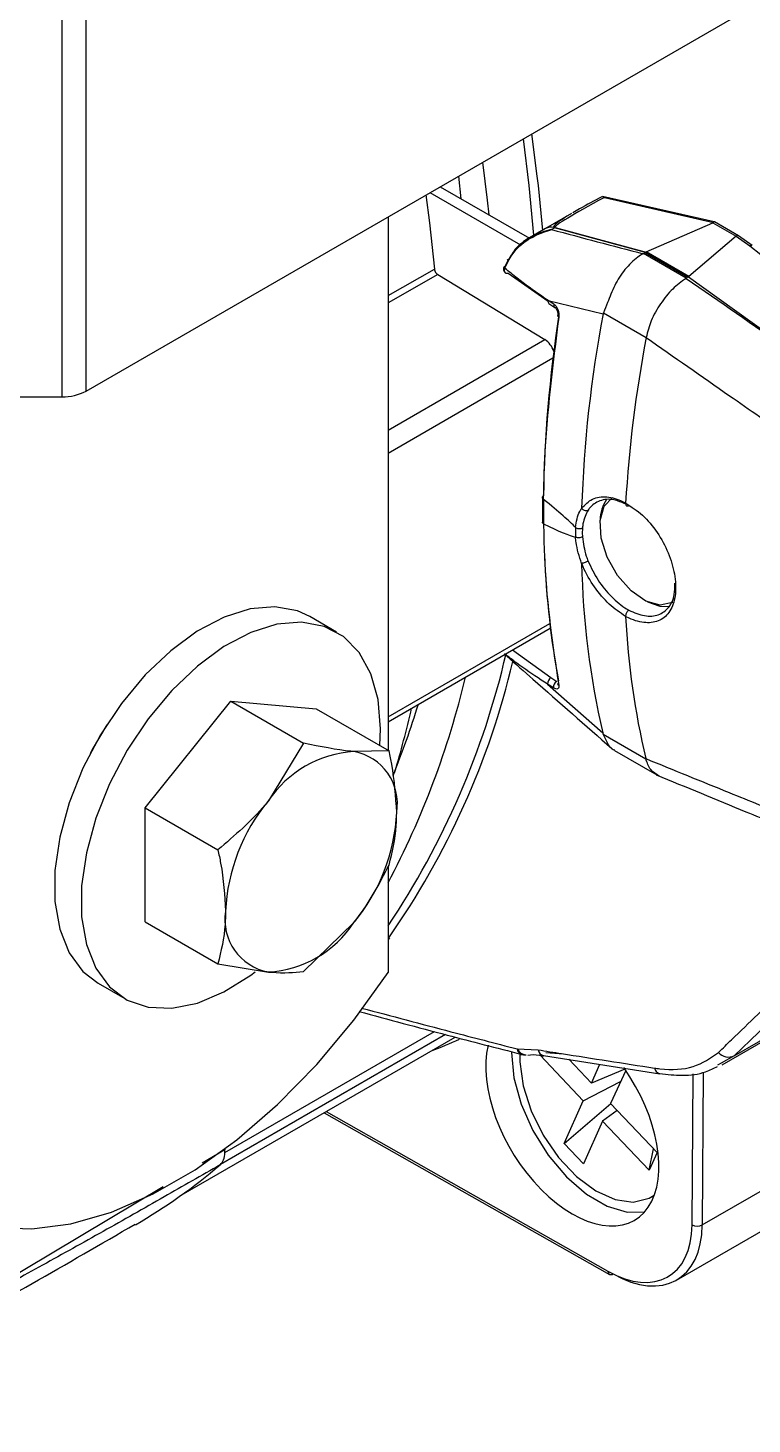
# Model space of a CAD drawing. Extents: x 7 to 135, y 3 to 97.
# Drawn here: x 18.203 to 19.699, y 6.406 to 9.292 of the extents above; entities that cross this region are included whole.
import ezdxf

# ---------------------------------------------------------------- set-up
doc = ezdxf.new("R2010")
doc.units = 0
doc.header["$MEASUREMENT"] = 0
doc.layers.add('OBJECT', color=7, linetype='CONTINUOUS')

msp = doc.modelspace()

# ---------------------------------------------------------------- linework, layer by layer
at = {"layer": 'OBJECT'}
for p, q in [((18.2735, 8.5294), (18.2735, 14.0615)), ((18.323, 8.5412), (18.323, 14.0733)), ((18.323, 8.5412), (20.5187, 9.8088)), ((19.2436, 9.0727), (19.2546, 8.9854)), ((19.0922, 8.9853), (19.0976, 8.9389)), ((19.0336, 8.9514), (19.2205, 8.8433)), ((19.0548, 8.9637), (19.2391, 8.857)), ((19.3875, 8.9424), (19.3908, 8.9436)), ((19.621, 8.8909), (19.3903, 8.9437)), ((19.3938, 8.9415), (19.6191, 8.8898)), ((18.9471, 8.9015), (18.9471, 7.7984)), ((19.326, 8.9081), (19.2724, 8.8771)), ((19.4805, 8.8288), (19.6183, 8.8893)), ((19.6183, 8.8893), (19.6661, 8.8616)), ((19.6708, 8.8621), (19.6211, 8.8908)), ((19.2724, 8.8771), (19.2393, 8.858)), ((19.2849, 8.875), (19.2909, 8.8785)), ((19.4787, 8.8279), (19.2909, 8.8785)), ((19.292, 8.8791), (19.4799, 8.8285)), ((19.6661, 8.8616), (19.5685, 8.7778)), ((19.6663, 8.8617), (19.6942, 8.8416)), ((19.6989, 8.8418), (19.671, 8.8619)), ((19.6942, 8.8416), (19.9678, 8.6256)), ((19.1951, 8.8123), (19.1883, 8.7977)), ((19.1884, 8.7951), (19.1957, 8.8111)), ((19.4745, 8.8255), (19.4782, 8.8276)), ((19.5629, 8.7743), (19.4745, 8.8255)), ((19.4782, 8.8276), (19.5665, 8.7764)), ((19.4799, 8.8285), (19.4787, 8.8279)), ((19.5685, 8.7778), (19.4805, 8.8288)), ((18.9471, 8.7386), (19.0428, 8.7931)), ((19.0496, 8.7819), (18.9471, 8.7235)), ((19.0496, 8.7819), (19.2708, 8.6476)), ((19.1949, 8.7852), (19.2775, 8.7269)), ((19.5665, 8.7764), (19.5629, 8.7743)), ((19.7717, 8.63), (19.5677, 8.777)), ((19.2775, 8.7284), (19.3915, 8.7007)), ((19.2897, 8.7206), (19.2775, 8.7284)), ((19.2794, 8.7219), (19.2916, 8.7142)), ((19.3915, 8.7007), (19.3923, 8.703)), ((19.3923, 8.703), (19.4804, 8.652)), ((18.9471, 8.4607), (19.2708, 8.6476)), ((19.4804, 8.652), (19.4803, 8.6519)), ((19.2875, 8.6089), (18.9471, 8.4124)), ((17.669, 8.5294), (18.2735, 8.5294)), ((19.2658, 8.3211), (19.2657, 8.2704)), ((19.2683, 8.3173), (19.2684, 8.3173)), ((19.2683, 8.3173), (19.2683, 8.2665)), ((19.4379, 8.3094), (19.4379, 8.3094)), ((19.2683, 8.2665), (19.2683, 8.2665)), ((19.3342, 8.2593), (19.3342, 8.2593)), ((19.3342, 8.2394), (19.3342, 8.2394)), ((18.8406, 8.0431), (18.7854, 8.075)), ((18.9471, 7.8681), (19.2811, 8.0609)), ((18.9471, 7.8579), (19.2822, 8.0514)), ((19.4376, 8.0754), (19.4376, 8.0754)), ((19.1886, 7.9974), (19.1928, 7.9933)), ((19.2041, 8.0063), (19.2836, 7.9491)), ((19.2836, 7.9491), (19.2957, 7.9412)), ((19.2767, 7.9356), (19.3906, 7.8345)), ((19.2888, 7.9277), (19.2767, 7.9356)), ((18.445, 7.6801), (18.6218, 7.9)), ((18.6218, 7.9), (18.7722, 7.8132)), ((18.6218, 7.9), (18.7986, 7.8842)), ((18.7986, 7.8842), (18.949, 7.7973)), ((19.3906, 7.8345), (19.3914, 7.8323)), ((19.3914, 7.8323), (19.4794, 7.7814)), ((18.7722, 7.8132), (18.6996, 7.6941)), ((18.949, 7.7973), (18.8764, 7.7961)), ((19.4151, 7.7985), (19.502, 7.7482)), ((19.4794, 7.7814), (19.4794, 7.7815)), ((18.445, 7.6801), (18.5954, 7.5932)), ((18.445, 7.4443), (18.445, 7.6801)), ((18.9471, 7.5585), (18.9471, 7.3395)), ((18.445, 7.4443), (18.5954, 7.3575)), ((18.7722, 7.3417), (18.8764, 7.4426)), ((18.9487, 7.4114), (18.9471, 7.4115)), ((18.9498, 7.4112), (18.9471, 7.4074)), ((18.9487, 7.4114), (18.9498, 7.4112)), ((18.5954, 7.3575), (18.6996, 7.3405)), ((18.3479, 7.3172), (18.4031, 7.2854)), ((19.5961, 6.8181), (20.4397, 7.3051)), ((19.824, 7.3229), (19.6621, 7.1671)), ((19.6621, 7.1671), (19.8952, 7.3017)), ((19.6376, 7.1487), (19.8998, 7.3001)), ((18.6097, 6.9671), (19.043, 7.2172)), ((19.5431, 6.7037), (20.4653, 7.2361)), ((18.5197, 6.8791), (19.0857, 7.2059)), ((19.0655, 7.2112), (18.6009, 6.9429)), ((19.2138, 7.1815), (19.2569, 7.1797)), ((19.3504, 7.0741), (19.261, 7.1686)), ((19.2683, 7.1681), (19.5088, 7.1303)), ((19.2729, 7.1741), (19.3095, 7.1713)), ((19.3202, 7.16), (19.367, 7.1106)), ((19.6621, 7.1671), (19.6355, 7.1524)), ((19.367, 7.1106), (19.3847, 7.1498)), ((19.4361, 7.1399), (19.367, 7.1106)), ((19.4379, 7.1372), (19.4068, 7.0685)), ((19.5087, 7.1299), (19.5081, 7.13)), ((19.575, 6.8181), (19.5771, 7.1303)), ((19.5982, 7.1335), (19.5961, 6.8181)), ((19.6355, 7.1524), (19.6273, 7.1478)), ((19.3504, 7.0741), (19.4274, 7.1139)), ((19.3106, 6.9862), (19.3504, 7.0741)), ((18.8146, 7.0494), (19.4044, 6.7155)), ((18.819, 7.0519), (19.4013, 6.7223)), ((19.3106, 6.9862), (19.4069, 7.0687)), ((19.4203, 7.0543), (19.3903, 7.032)), ((19.4068, 7.0685), (19.5028, 6.9671)), ((19.3903, 7.032), (19.3505, 6.9441)), ((19.4863, 6.9306), (19.3903, 7.032)), ((19.3505, 6.9441), (19.3106, 6.9862)), ((18.6095, 6.9731), (18.5627, 6.9451)), ((18.6094, 6.9743), (18.6095, 6.9731)), ((19.4863, 6.9306), (19.4955, 6.9749)), ((19.5028, 6.9671), (19.4863, 6.9306)), ((18.482, 6.8967), (17.9854, 6.5991)), ((19.4916, 6.8756), (19.4969, 6.8787))]:
    msp.add_line(p, q, dxfattribs=at)
at = {"layer": 'OBJECT', "flags": 128}
for points in [[(19.2484, 8.8633), (19.2385, 8.966), (19.2266, 9.0628)], [(19.1557, 8.9053), (19.1524, 8.9355), (19.1425, 9.0143)], [(19.2546, 8.9854), (19.2568, 8.9663), (19.2658, 8.8734)], [(19.0253, 8.9466), (19.0325, 8.8893), (19.0428, 8.7931)], [(19.1957, 8.8111), (19.1947, 8.8117), (19.194, 8.8122), (19.1935, 8.8125), (19.1933, 8.8128), (19.1934, 8.8129), (19.1937, 8.8128), (19.1943, 8.8126), (19.1951, 8.8123)], [(19.1884, 8.7951), (19.1874, 8.7957), (19.1867, 8.7964), (19.1862, 8.7969), (19.1861, 8.7973), (19.1861, 8.7974)], [(19.3003, 8.6939), (19.2992, 8.6947), (19.2984, 8.6955), (19.2979, 8.6963), (19.2977, 8.6971), (19.2977, 8.6975)], [(19.5355, 8.1045), (19.5346, 8.104), (19.5093, 8.0987), (19.4795, 8.1072), (19.449, 8.1284), (19.4213, 8.1598), (19.3999, 8.1976), (19.3873, 8.2372), (19.3851, 8.2738), (19.3934, 8.3031), (19.4105, 8.321)], [(18.7854, 8.075), (18.7596, 8.0867), (18.7133, 8.0953), (18.6623, 8.091), (18.6082, 8.0741), (18.5528, 8.045), (18.4978, 8.0046), (18.4451, 7.9544), (18.3962, 7.8958), (18.3529, 7.8309), (18.3164, 7.7616), (18.2879, 7.6902), (18.2685, 7.619), (18.2586, 7.5502), (18.2586, 7.4862), (18.2685, 7.4289), (18.2879, 7.3802), (18.3164, 7.3416), (18.3479, 7.3172)], [(19.4829, 8.1056), (19.5085, 8.0965), (19.5293, 8.0962)], [(18.9298, 7.8084), (18.9312, 7.8428), (18.9262, 7.9038), (18.9115, 7.957), (18.8874, 8.0008), (18.8548, 8.0338), (18.8147, 8.0549), (18.7684, 8.0635), (18.7174, 8.0592), (18.6634, 8.0422), (18.6079, 8.0131), (18.553, 7.9728), (18.5002, 7.9226), (18.4514, 7.864), (18.408, 7.799), (18.3715, 7.7297), (18.3431, 7.6583), (18.3236, 7.5871), (18.3137, 7.5184), (18.3137, 7.4544), (18.3236, 7.3971), (18.3431, 7.3483), (18.3715, 7.3098), (18.408, 7.2826), (18.4514, 7.2677), (18.5002, 7.2656), (18.553, 7.2762), (18.6079, 7.2994), (18.6634, 7.3342), (18.6721, 7.3408)], [(18.3657, 7.8517), (18.3354, 7.8001), (18.3314, 7.7923)], [(18.0632, 6.8293), (18.1341, 6.8125), (18.2106, 6.8094), (18.2915, 6.8201), (18.3757, 6.8443), (18.4618, 6.8818), (18.5485, 6.9318), (18.6346, 6.9938), (18.7188, 7.0667), (18.7997, 7.1495), (18.8762, 7.2409), (18.9471, 7.3395)], [(19.2019, 7.1739), (19.2069, 7.1221), (19.2219, 7.0674), (19.246, 7.0129), (19.2778, 6.9618), (19.3155, 6.917), (19.3569, 6.8813), (19.3995, 6.8565), (19.4409, 6.8443), (19.4774, 6.845)], [(19.219, 7.1724), (19.219, 7.1548), (19.2259, 7.1053), (19.2423, 7.0536), (19.2674, 7.0031), (19.2994, 6.9568), (19.3364, 6.9177), (19.3761, 6.8883), (19.4159, 6.8703), (19.4533, 6.865), (19.4861, 6.8727), (19.4971, 6.8791)]]:
    msp.add_lwpolyline(points, dxfattribs=at)
at = {"layer": 'OBJECT'}
for centre, radius, start, end in [((19.2836, 8.8567), 0.0233, 75.8897, 118.8716), ((19.2955, 8.8478), 0.0321, 97.1666, 101.1343), ((19.3021, 8.859), 0.0225, 116.7561, 120.0124), ((19.1953, 8.7936), 0.01, 157.3299, 231.6213), ((19.1874, 8.7958), 0.00209, 65.0533, 127.5451), ((19.1948, 8.7909), 0.00767, 146.7149, 221.8219), ((19.1925, 8.7905), 0.0058, 234.5763, 295.161), ((19.2831, 8.7265), 0.00588, 161.5705, 230.892), ((19.2952, 8.7187), 0.00585, 161.4544, 231.9263), ((21.8997, 8.2192), 2.554, 169.1348, 178.1994), ((19.2449, 8.6087), 0.0467, 18.0389, 56.2941), ((22.0437, 8.1603), 2.6101, 169.1447, 176.7253), ((18.2755, 8.6304), 0.101, 268.8559, 298.0402), ((19.464, 8.2738), 0.0789, 146.4809, 179.2264), ((21.0559, 8.2202), 1.7094, 181.1875, 193.039), ((21.0976, 8.1613), 1.6622, 182.9643, 193.209), ((17.5294, 8.3842), 1.7057, 326.2169, 346.9384), ((17.5754, 8.3707), 1.6752, 325.0631, 346.594), ((17.3568, 8.3648), 1.7985, 332.1567, 346.6726), ((19.2907, 7.9369), 0.0141, 120.2847, 185.4271), ((19.3028, 7.9291), 0.0141, 120.2852, 185.4241), ((19.3024, 7.938), 0.0056, 191.4588, 238.4322), ((17.3022, 8.4163), 1.7855, 337.9652, 342.9941), ((16.9917, 8.345), 2.0559, 343.2408, 347.0998), ((18.89, 7.5684), 0.2282, 93.4295, 146.5651), ((18.8563, 7.6881), 0.1099, 350.7481, 79.4532), ((18.9945, 7.4486), 0.3837, 140.2279, 177.3607), ((18.5815, 7.688), 0.3837, 320.2279, 357.3607), ((18.7197, 7.4486), 0.1099, 170.7481, 259.4532), ((18.686, 7.5683), 0.2282, 273.4295, 326.5651), ((19.2266, 7.1823), 0.0129, 183.5417, 250.2531), ((19.2323, 7.1897), 0.0202, 203.6769, 269.4764), ((19.2295, 7.1993), 0.03, 255.4439, 274.8962), ((19.2721, 7.1828), 0.0156, 191.7117, 255.6063), ((19.6507, 7.1934), 0.0287, 222.3474, 293.5438), ((19.513, 7.1452), 0.0159, 191.2679, 252.2853), ((17.8363, 7.8373), 1.1769, 300.0133, 310.478), ((19.5855, 6.8379), 0.0225, 241.9921, 297.9153), ((19.4087, 6.7216), 0.00739, 174.7531, 234.668), ((19.4074, 6.7222), 0.00726, 245.6708, 307.0537)]:
    msp.add_arc(centre, radius, start, end, dxfattribs=at)
for centre, major_axis, ratio, start_param, end_param in [((19.7002, 9.0848), (0.4086, 0.2053), 0.030932, 2.402897, 3.123561), ((19.7045, 9.0573), (0.4155, 0.1775), 0.058278, 2.689689, 3.16282), ((19.5916, 8.8963), (0.0277, -0.006), 0.182007, 6.036725, 6.177327), ((20.6846, 9.7383), (5.7608, -1.2905), 0.198511, 4.511648, 4.545339), ((19.7045, 9.0573), (0.4155, 0.1775), 0.058278, 3.16282, 3.215484), ((19.7002, 9.0848), (0.4086, 0.2053), 0.030932, 3.123561, 3.176225), ((19.7236, 8.82), (0.0576, -0.0415), 0.099981, 3.0913, 3.11748), ((19.6655, 8.8536), (0.00544, 0.0084), 0.540352, 6.256221, 7.043733), ((19.693, 8.8338), (0.00602, 0.00798), 0.517743, 6.271812, 7.08207), ((19.1577, 8.9108), (0.3276, -0.0728), 0.202062, 6.062142, 6.066346), ((19.1614, 8.9129), (0.3276, -0.0728), 0.202062, 6.066346, 6.072857), ((19.1611, 8.9131), (0.3326, -0.0717), 0.182007, 6.030208, 6.036725), ((20.2538, 8.2764), (0.6942, -0.495), 0.104675, 3.093894, 3.097234), ((18.1851, 11.666), (13.5326, -9.6672), 0.0947, 4.88167, 4.897182), ((20.2575, 8.2786), (0.6942, -0.495), 0.104675, 3.080803, 3.093894), ((20.258, 8.2783), (0.6909, -0.498), 0.099981, 3.11748, 3.130569), ((20.7028, 9.2867), (0.9788, 2.0011), 0.524292, 2.109953, 2.30619), ((5.2403, 17.3408), (14.1054, -9.1007), 0.012126, 0.048925, 0.112887), ((5.2403, 17.3408), (14.1054, -9.1007), 0.012126, 6.185908, 6.24987), ((19.4295, 8.1879), (-0.0659, 0.127), 0.545327, 0.723165, 0.89399), ((20.7028, 9.2867), (0.9788, 2.0011), 0.524292, 2.373995, 2.530352), ((17.3992, 10.2855), (-1.8275, 3.0149), 0.577171, 3.03778, 3.068245), ((19.3277, 7.0419), (-0.1296, 0.2138), 0.577171, 0.524772, 4.838915), ((19.3996, 6.9208), (-0.127, 0.2095), 0.577171, 2.341453, 3.894796), ((19.4101, 6.9272), (-0.1345, 0.2225), 0.577193, 2.342164, 3.895507)]:
    msp.add_ellipse(centre, major_axis=major_axis, ratio=ratio, start_param=start_param, end_param=end_param, dxfattribs=at)
for points, knots in [([(19.3886, 8.943), (19.3731, 8.9346), (19.3527, 8.9236), (19.3333, 8.9121), (19.3287, 8.9094)], [0, 0, 0, 0, 0.759489, 1, 1, 1, 1]), ([(19.3908, 8.9436), (19.3918, 8.9431), (19.3927, 8.9427), (19.3938, 8.9415), (19.3938, 8.9415)], [0, 0, 0, 0, 0.980027, 1, 1, 1, 1]), ([(19.6211, 8.8907), (19.6211, 8.8908), (19.621, 8.891), (19.6201, 8.8908), (19.6194, 8.8901), (19.6191, 8.8898)], [0, 0, 0, 0, 0.117771, 0.672635, 1, 1, 1, 1]), ([(19.2849, 8.875), (19.2848, 8.875), (19.2835, 8.8748), (19.2793, 8.8738), (19.2654, 8.8702), (19.2408, 8.8604), (19.2124, 8.841), (19.2003, 8.821), (19.1951, 8.8123)], [0, 0, 0, 0, 0.00366, 0.034965, 0.112488, 0.381452, 0.732443, 1, 1, 1, 1]), ([(19.1957, 8.8111), (19.2006, 8.8189), (19.2133, 8.8389), (19.2439, 8.8604), (19.2702, 8.871), (19.2836, 8.8747), (19.2848, 8.875), (19.2849, 8.875)], [0, 0, 0, 0, 0.244744, 0.626729, 0.967928, 0.996144, 1, 1, 1, 1]), ([(19.4741, 8.8253), (19.4704, 8.823), (19.4571, 8.8148), (19.4358, 8.7937), (19.4142, 8.7605), (19.4018, 8.7275), (19.395, 8.7099), (19.3923, 8.703)], [0, 0, 0, 0, 0.097508, 0.351331, 0.599304, 0.843154, 1, 1, 1, 1]), ([(19.0428, 8.7931), (19.043, 8.7921), (19.0432, 8.7906), (19.044, 8.7886), (19.0448, 8.7871), (19.0457, 8.7857), (19.0467, 8.7844), (19.048, 8.7831), (19.049, 8.7824), (19.0496, 8.7819)], [0, 0, 0, 0, 0.235211, 0.351549, 0.467887, 0.584225, 0.700562, 0.8169, 1, 1, 1, 1]), ([(19.2775, 8.7284), (19.2731, 8.7314), (19.2511, 8.7464), (19.2208, 8.7684), (19.1968, 8.7882), (19.1884, 8.7951)], [0, 0, 0, 0, 0.139683, 0.698663, 1, 1, 1, 1]), ([(19.5626, 8.7741), (19.5533, 8.7674), (19.5346, 8.754), (19.5093, 8.7225), (19.4893, 8.6874), (19.4833, 8.6636), (19.4804, 8.652)], [0, 0, 0, 0, 0.253584, 0.507165, 0.760847, 1, 1, 1, 1]), ([(19.3003, 8.6939), (19.3005, 8.6961), (19.3008, 8.7004), (19.2993, 8.7074), (19.2964, 8.7138), (19.2929, 8.7182), (19.2905, 8.72), (19.2897, 8.7206)], [0, 0, 0, 0, 0.219062, 0.43802, 0.659218, 0.879999, 1, 1, 1, 1]), ([(19.2684, 8.3173), (19.2684, 8.3227), (19.2688, 8.3502), (19.2725, 8.4718), (19.2879, 8.5946), (19.3003, 8.6939)], [0, 0, 0, 0, 0.045653, 0.228294, 1, 1, 1, 1]), ([(19.2916, 8.7141), (19.2919, 8.7139), (19.2926, 8.7134), (19.2944, 8.7114), (19.2961, 8.7084), (19.2974, 8.7046), (19.298, 8.7008), (19.2979, 8.6983), (19.2977, 8.6975), (19.2977, 8.6975)], [0, 0, 0, 0, 0.118107, 0.279866, 0.450113, 0.63687, 0.831831, 0.996693, 1, 1, 1, 1]), ([(19.4803, 8.6519), (19.5377, 8.6118), (19.6363, 8.5429), (19.7352, 8.4741), (19.7766, 8.4453)], [0, 0, 0, 0, 0.581449, 1, 1, 1, 1]), ([(19.2683, 8.3173), (19.2677, 8.3178), (19.2664, 8.3188), (19.2657, 8.3203), (19.2658, 8.321), (19.2659, 8.3211)], [0, 0, 0, 0, 0.461181, 0.922362, 1, 1, 1, 1]), ([(19.2659, 8.3211), (19.2659, 8.3216), (19.266, 8.3228), (19.2671, 8.324), (19.2679, 8.3246), (19.2681, 8.3248)], [0, 0, 0, 0, 0.4016868, 0.8473036, 1, 1, 1, 1]), ([(19.3471, 8.2989), (19.3539, 8.3062), (19.3675, 8.3208), (19.3984, 8.3249), (19.423, 8.3177), (19.4361, 8.3104), (19.4379, 8.3094)], [0, 0, 0, 0, 0.315107, 0.632944, 0.949791, 1, 1, 1, 1]), ([(19.4381, 8.3072), (19.4297, 8.311), (19.4107, 8.3195), (19.3837, 8.3162), (19.3675, 8.3051), (19.3611, 8.2963), (19.3603, 8.2952)], [0, 0, 0, 0, 0.269406, 0.60975, 0.950513, 1, 1, 1, 1]), ([(19.3342, 8.2593), (19.3362, 8.2713), (19.3387, 8.2864), (19.3456, 8.2972), (19.347, 8.2995)], [0, 0, 0, 0, 0.79181, 1, 1, 1, 1]), ([(19.347, 8.2995), (19.347, 8.2994), (19.347, 8.2993), (19.347, 8.2991), (19.347, 8.299), (19.3471, 8.299), (19.3471, 8.2989)], [0, 0, 0, 0, 0.344879, 0.691965, 0.85965, 1, 1, 1, 1]), ([(19.3471, 8.2989), (19.3479, 8.2981), (19.3494, 8.2965), (19.3524, 8.2949), (19.3556, 8.2941), (19.3581, 8.2943), (19.3595, 8.2948), (19.3601, 8.2951), (19.3603, 8.2952)], [0, 0, 0, 0, 0.214952, 0.429904, 0.644864, 0.85984, 0.951436, 1, 1, 1, 1]), ([(19.3603, 8.2952), (19.3559, 8.2865), (19.3503, 8.2756), (19.3489, 8.2612), (19.3486, 8.2583)], [0, 0, 0, 0, 0.796377, 1, 1, 1, 1]), ([(19.4379, 8.3094), (19.4497, 8.3019), (19.4734, 8.2869), (19.5041, 8.2499), (19.5272, 8.2072), (19.5404, 8.1625), (19.5424, 8.1212), (19.533, 8.0882), (19.5129, 8.067), (19.4842, 8.0601), (19.4574, 8.0657), (19.4416, 8.0734), (19.4376, 8.0754)], [0, 0, 0, 0, 0.106547, 0.213092, 0.319763, 0.426916, 0.534499, 0.642267, 0.74996, 0.857311, 0.964156, 1, 1, 1, 1]), ([(19.4379, 8.3094), (19.4379, 8.3085), (19.438, 8.3067), (19.439, 8.3048), (19.4407, 8.3038), (19.4425, 8.3039), (19.4439, 8.3044), (19.4445, 8.3047), (19.4446, 8.3048)], [0, 0, 0, 0, 0.2084388, 0.4168768, 0.6253388, 0.8338697, 0.9671236, 1, 1, 1, 1]), ([(19.2683, 8.2665), (19.2676, 8.267), (19.2663, 8.2681), (19.2656, 8.2695), (19.2658, 8.2703), (19.2658, 8.2704)], [0, 0, 0, 0, 0.461181, 0.922362, 1, 1, 1, 1]), ([(19.2683, 8.2665), (19.2684, 8.2611), (19.2687, 8.2341), (19.2722, 8.1174), (19.2873, 8.0156), (19.2995, 7.9333)], [0, 0, 0, 0, 0.045653, 0.228294, 1, 1, 1, 1]), ([(19.3342, 8.2593), (19.3351, 8.2588), (19.3367, 8.2578), (19.34, 8.2569), (19.3434, 8.2568), (19.3458, 8.2572), (19.3475, 8.2578), (19.3482, 8.2581), (19.3486, 8.2583)], [0, 0, 0, 0, 0.2099388, 0.4198776, 0.6298166, 0.8397565, 0.8982414, 1, 1, 1, 1]), ([(19.3486, 8.2583), (19.3484, 8.253), (19.3481, 8.247), (19.3485, 8.2406), (19.3486, 8.2398)], [0, 0, 0, 0, 0.886118, 1, 1, 1, 1]), ([(19.3486, 8.2398), (19.3482, 8.2396), (19.3475, 8.2393), (19.3458, 8.2387), (19.3434, 8.2381), (19.34, 8.2379), (19.3367, 8.2383), (19.335, 8.239), (19.3342, 8.2394)], [0, 0, 0, 0, 0.101759, 0.160244, 0.370183, 0.580122, 0.790061, 1, 1, 1, 1]), ([(19.3468, 8.1847), (19.3421, 8.1996), (19.3361, 8.2184), (19.3345, 8.2358), (19.3342, 8.2394)], [0, 0, 0, 0, 0.791837, 1, 1, 1, 1]), ([(19.3486, 8.2398), (19.3504, 8.2267), (19.3527, 8.2102), (19.3589, 8.1931), (19.3601, 8.1897)], [0, 0, 0, 0, 0.796377, 1, 1, 1, 1]), ([(19.347, 8.1851), (19.347, 8.1851), (19.3469, 8.1851), (19.3469, 8.185), (19.3468, 8.1849), (19.3468, 8.1848), (19.3468, 8.1847)], [0, 0, 0, 0, 0.159851, 0.363921, 0.750554, 1, 1, 1, 1]), ([(19.3601, 8.1897), (19.36, 8.1896), (19.3594, 8.1893), (19.358, 8.1885), (19.3555, 8.1874), (19.3523, 8.1862), (19.3493, 8.1854), (19.3477, 8.1852), (19.347, 8.1851)], [0, 0, 0, 0, 0.0485636, 0.1401599, 0.3551365, 0.5700955, 0.7850476, 1, 1, 1, 1]), ([(19.4376, 8.0754), (19.4262, 8.0832), (19.4035, 8.0987), (19.3724, 8.1356), (19.3549, 8.166), (19.348, 8.1828), (19.347, 8.1851)], [0, 0, 0, 0, 0.3155681, 0.6311016, 0.9475881, 1, 1, 1, 1]), ([(19.3601, 8.1897), (19.3665, 8.1763), (19.3793, 8.1496), (19.4082, 8.1149), (19.4309, 8.0962), (19.4429, 8.0891), (19.4444, 8.0882)], [0, 0, 0, 0, 0.318291, 0.636578, 0.954854, 1, 1, 1, 1]), ([(19.4444, 8.0882), (19.4555, 8.0835), (19.4776, 8.0743), (19.5064, 8.0769), (19.5276, 8.0922), (19.5395, 8.1157), (19.5394, 8.1361), (19.5394, 8.1443)], [0, 0, 0, 0, 0.214193, 0.428398, 0.642411, 0.856506, 1, 1, 1, 1]), ([(19.4444, 8.0882), (19.4443, 8.0881), (19.4437, 8.0877), (19.4423, 8.0865), (19.4404, 8.0843), (19.4388, 8.0814), (19.4377, 8.0782), (19.4377, 8.0763), (19.4376, 8.0754)], [0, 0, 0, 0, 0.032876, 0.16613, 0.374661, 0.583123, 0.791561, 1, 1, 1, 1]), ([(19.2767, 7.9356), (19.2723, 7.9384), (19.2502, 7.9523), (19.2199, 7.973), (19.196, 7.9919), (19.1876, 7.9984)], [0, 0, 0, 0, 0.1396833, 0.6986629, 1, 1, 1, 1]), ([(19.1926, 7.9931), (19.2105, 7.9772), (19.2824, 7.9136), (19.3549, 7.8502), (19.4093, 7.8027)], [0, 0, 0, 0, 0.249102, 1, 1, 1, 1]), ([(19.2969, 7.9369), (19.297, 7.9368), (19.2971, 7.9362), (19.297, 7.9359), (19.2971, 7.9361), (19.2971, 7.9361)], [0, 0, 0, 0, 0.113434, 0.934873, 1, 1, 1, 1]), ([(19.2995, 7.9333), (19.2997, 7.9317), (19.3, 7.9286), (19.2984, 7.9259), (19.2955, 7.9249), (19.2921, 7.9258), (19.2897, 7.9272), (19.2888, 7.9277)], [0, 0, 0, 0, 0.219062, 0.43802, 0.659218, 0.879999, 1, 1, 1, 1]), ([(19.4152, 7.7988), (19.4149, 7.7988), (19.4076, 7.8006), (19.4011, 7.8115), (19.3941, 7.8265), (19.3914, 7.8323)], [0, 0, 0, 0, 0.0268307, 0.6190677, 1, 1, 1, 1]), ([(18.8764, 7.7961), (18.8743, 7.7963), (18.8442, 7.7991), (18.8069, 7.8064), (18.7722, 7.8132)], [0, 0, 0, 0, 0.070214, 1, 1, 1, 1]), ([(18.9648, 7.6704), (18.9628, 7.703), (18.9603, 7.7444), (18.9509, 7.7881), (18.949, 7.7973)], [0, 0, 0, 0, 0.788999, 1, 1, 1, 1]), ([(19.4794, 7.7815), (19.5368, 7.7582), (19.6354, 7.718), (19.7343, 7.6779), (19.7757, 7.6611)], [0, 0, 0, 0, 0.5814492, 1, 1, 1, 1]), ([(19.5073, 7.7462), (19.5008, 7.7497), (19.4877, 7.7567), (19.4822, 7.7731), (19.4794, 7.7814)], [0, 0, 0, 0, 0.490882, 1, 1, 1, 1]), ([(19.501, 7.7482), (19.5627, 7.7227), (19.6636, 7.681), (19.7649, 7.6395), (19.8044, 7.6234)], [0, 0, 0, 0, 0.610998, 1, 1, 1, 1]), ([(18.6996, 7.6941), (18.6975, 7.6915), (18.6674, 7.6545), (18.6301, 7.6228), (18.5954, 7.5932)], [0, 0, 0, 0, 0.070214, 1, 1, 1, 1]), ([(18.949, 7.5616), (18.9554, 7.5878), (18.9638, 7.6218), (18.9646, 7.6612), (18.9648, 7.6704)], [0, 0, 0, 0, 0.768151, 1, 1, 1, 1]), ([(18.5954, 7.5932), (18.5974, 7.584), (18.6067, 7.5403), (18.6092, 7.4989), (18.6112, 7.4663)], [0, 0, 0, 0, 0.211001, 1, 1, 1, 1]), ([(18.8764, 7.4426), (18.8785, 7.4452), (18.9081, 7.4824), (18.9293, 7.5235), (18.949, 7.5616)], [0, 0, 0, 0, 0.070214, 1, 1, 1, 1]), ([(18.6112, 7.4663), (18.611, 7.4571), (18.6103, 7.4177), (18.6019, 7.3837), (18.5954, 7.3575)], [0, 0, 0, 0, 0.2318493, 1, 1, 1, 1]), ([(18.9498, 7.4112), (18.9495, 7.4112), (18.9486, 7.4114), (18.9476, 7.4114), (18.9471, 7.4114)], [0, 0, 0, 0, 0.453073, 1, 1, 1, 1]), ([(18.6996, 7.3405), (18.7017, 7.3403), (18.7313, 7.3378), (18.7525, 7.3398), (18.7722, 7.3417)], [0, 0, 0, 0, 0.0702136, 1, 1, 1, 1]), ([(19.6295, 7.1741), (19.6386, 7.1829), (19.6834, 7.2264), (19.7291, 7.2703), (19.7656, 7.3054)], [0, 0, 0, 0, 0.202571, 1, 1, 1, 1]), ([(18.8872, 7.2589), (18.9477, 7.2425), (19.0588, 7.2125), (19.1712, 7.1837), (19.2223, 7.1706)], [0, 0, 0, 0, 0.54525, 1, 1, 1, 1]), ([(18.8924, 7.266), (18.9539, 7.2496), (19.0607, 7.2212), (19.1681, 7.1934), (19.2138, 7.1815)], [0, 0, 0, 0, 0.575226, 1, 1, 1, 1]), ([(19.2357, 7.1688), (19.2432, 7.1696), (19.2531, 7.1707), (19.2653, 7.1677), (19.2682, 7.167)], [0, 0, 0, 0, 0.766017, 1, 1, 1, 1]), ([(19.2569, 7.1797), (19.2731, 7.1771), (19.3531, 7.1644), (19.4334, 7.1519), (19.4974, 7.142)], [0, 0, 0, 0, 0.203019, 1, 1, 1, 1]), ([(19.4974, 7.142), (19.5012, 7.1415), (19.5298, 7.1376), (19.5811, 7.1399), (19.6133, 7.1627), (19.6295, 7.1741)], [0, 0, 0, 0, 0.070986, 0.53521, 1, 1, 1, 1]), ([(19.5082, 7.1306), (19.5239, 7.1288), (19.5571, 7.125), (19.5979, 7.1303), (19.6197, 7.1413), (19.6277, 7.1454)], [0, 0, 0, 0, 0.360043, 0.764973, 1, 1, 1, 1]), ([(18.6003, 6.9421), (18.6029, 6.9452), (18.6082, 6.9514), (18.6101, 6.9635), (18.6096, 6.9711), (18.6095, 6.9731)], [0, 0, 0, 0, 0.425022, 0.850044, 1, 1, 1, 1]), ([(18.6003, 6.9421), (18.5616, 6.9198), (18.4805, 6.8732), (18.3583, 6.8042), (18.2342, 6.735), (18.11, 6.6667), (18.0274, 6.6219), (17.9854, 6.5991)], [0, 0, 0, 0, 0.1871445, 0.3913481, 0.5951248, 0.7939541, 1, 1, 1, 1]), ([(17.6877, 6.4061), (17.7913, 6.4622), (18.0389, 6.5962), (18.2827, 6.7372), (18.4244, 6.8192)], [0, 0, 0, 0, 0.418478, 1, 1, 1, 1])]:
    msp.add_open_spline(points, degree=3, knots=knots, dxfattribs=at)

doc.saveas('drawing.dxf')
